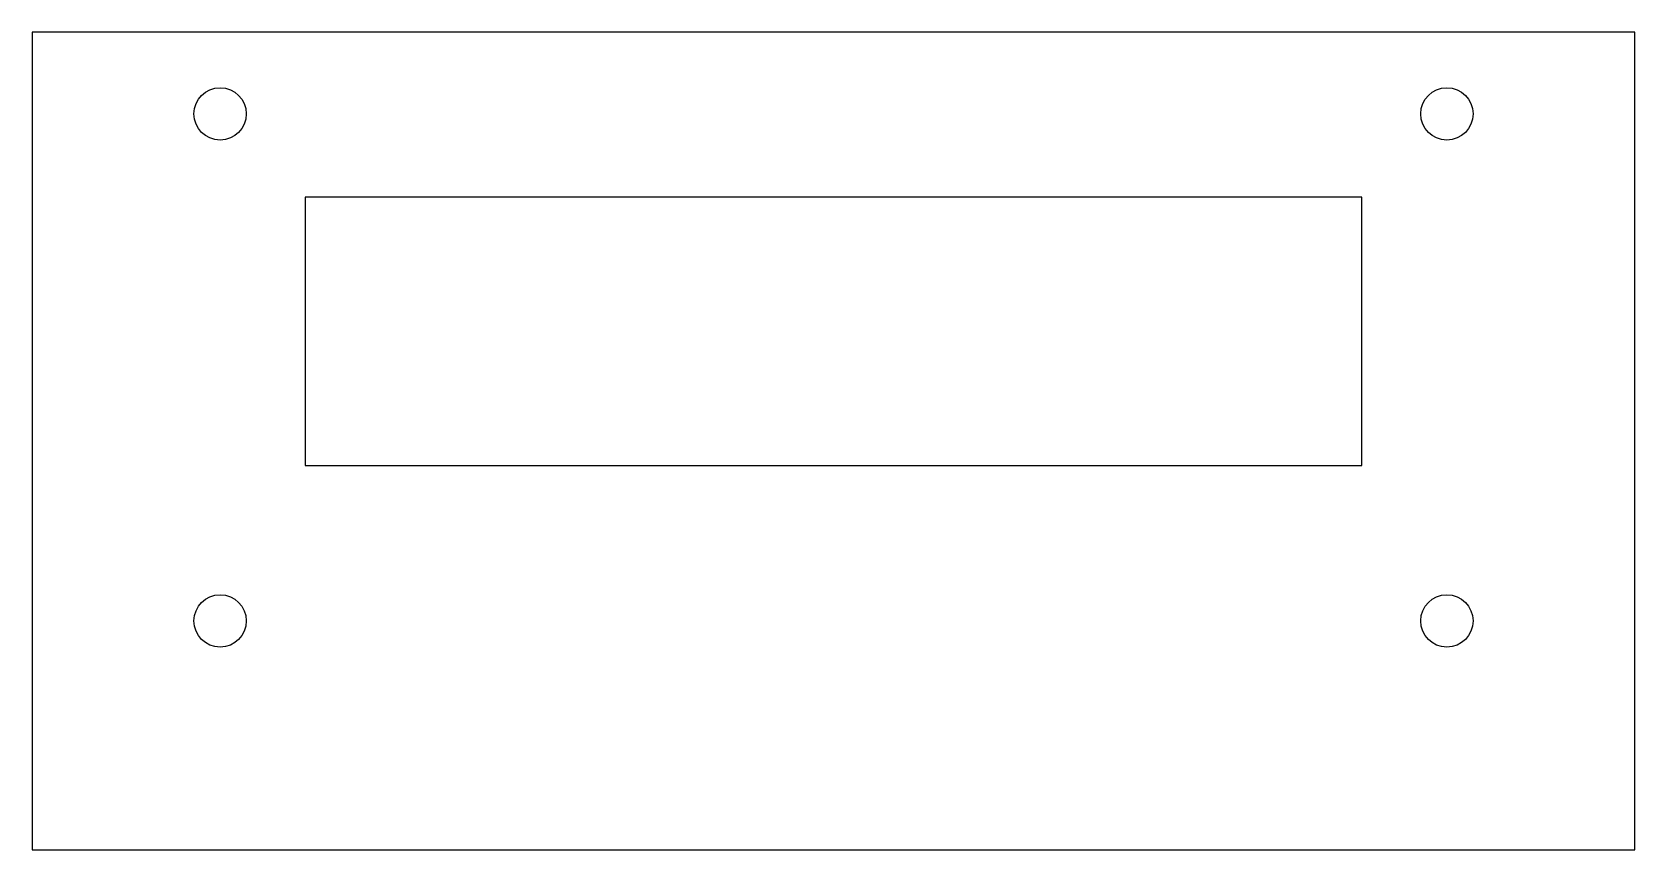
# Model space of a CAD drawing. Header units: millimetres. Extents: x 0 to 98, y 0 to 50.
import ezdxf

# ---------------------------------------------------------------- set-up
doc = ezdxf.new("R2010")
doc.units = ezdxf.units.MM
doc.layers.add('Pad', color=7, linetype='CONTINUOUS')

msp = doc.modelspace()

# ---------------------------------------------------------------- linework, layer by layer
at = {"layer": 'Pad'}
for p, q in [((0, 50), (0, 50, 1.5)), ((98, 50), (0, 50)), ((98, 50, 1.5), (0, 50, 1.5)), ((0, 50), (0, 50, 1.5)), ((0, 50), (0, 0)), ((0, 50, 1.5), (0, 0, 1.5)), ((98, 50), (0, 50)), ((0, 50), (0, 0)), ((98, 50, 1.5), (0, 50, 1.5)), ((0, 50, 1.5), (0, 0, 1.5)), ((98, 50), (98, 50, 1.5)), ((98, 0), (98, 50)), ((98, 0, 1.5), (98, 50, 1.5)), ((98, 50), (98, 50, 1.5)), ((98, 0), (98, 50)), ((98, 0, 1.5), (98, 50, 1.5)), ((13.1, 45), (13.1, 45, 1.5)), ((13.1, 45), (13.1, 45, 1.5)), ((88.1, 45), (88.1, 45, 1.5)), ((88.1, 45), (88.1, 45, 1.5)), ((16.7, 39.9), (16.7, 39.9, 1.5)), ((16.7, 39.9), (16.7, 23.5)), ((16.7, 39.9, 1.5), (16.7, 23.5, 1.5)), ((16.7, 39.9), (16.7, 39.9, 1.5)), ((81.3, 39.9), (16.7, 39.9)), ((81.3, 39.9, 1.5), (16.7, 39.9, 1.5)), ((16.7, 39.9), (16.7, 23.5)), ((81.3, 39.9), (16.7, 39.9)), ((16.7, 39.9, 1.5), (16.7, 23.5, 1.5)), ((81.3, 39.9, 1.5), (16.7, 39.9, 1.5)), ((81.3, 39.9), (81.3, 39.9, 1.5)), ((81.3, 23.5), (81.3, 39.9)), ((81.3, 23.5, 1.5), (81.3, 39.9, 1.5)), ((81.3, 39.9), (81.3, 39.9, 1.5)), ((81.3, 23.5), (81.3, 39.9)), ((81.3, 23.5, 1.5), (81.3, 39.9, 1.5)), ((16.7, 23.5), (16.7, 23.5, 1.5)), ((16.7, 23.5), (16.7, 23.5, 1.5)), ((16.7, 23.5), (81.3, 23.5)), ((16.7, 23.5, 1.5), (81.3, 23.5, 1.5)), ((16.7, 23.5), (81.3, 23.5)), ((16.7, 23.5, 1.5), (81.3, 23.5, 1.5)), ((81.3, 23.5), (81.3, 23.5, 1.5)), ((81.3, 23.5), (81.3, 23.5, 1.5)), ((13.1, 14), (13.1, 14, 1.5)), ((13.1, 14), (13.1, 14, 1.5)), ((88.1, 14), (88.1, 14, 1.5)), ((88.1, 14), (88.1, 14, 1.5)), ((0, 0), (0, 0, 1.5)), ((0, 0), (98, 0)), ((0, 0, 1.5), (98, 0, 1.5)), ((0, 0), (0, 0, 1.5)), ((0, 0), (98, 0)), ((0, 0, 1.5), (98, 0, 1.5)), ((98, 0), (98, 0, 1.5)), ((98, 0), (98, 0, 1.5))]:
    msp.add_line(p, q, dxfattribs=at)
for centre in [(11.5, 45), (11.5, 45, 1.5), (11.5, 45), (11.5, 45, 1.5), (86.5, 45), (86.5, 45, 1.5), (86.5, 45), (86.5, 45, 1.5), (11.5, 14), (11.5, 14, 1.5), (11.5, 14), (11.5, 14, 1.5), (86.5, 14), (86.5, 14, 1.5), (86.5, 14), (86.5, 14, 1.5)]:
    msp.add_circle(centre, 1.6, dxfattribs=at)

doc.saveas('drawing.dxf')
